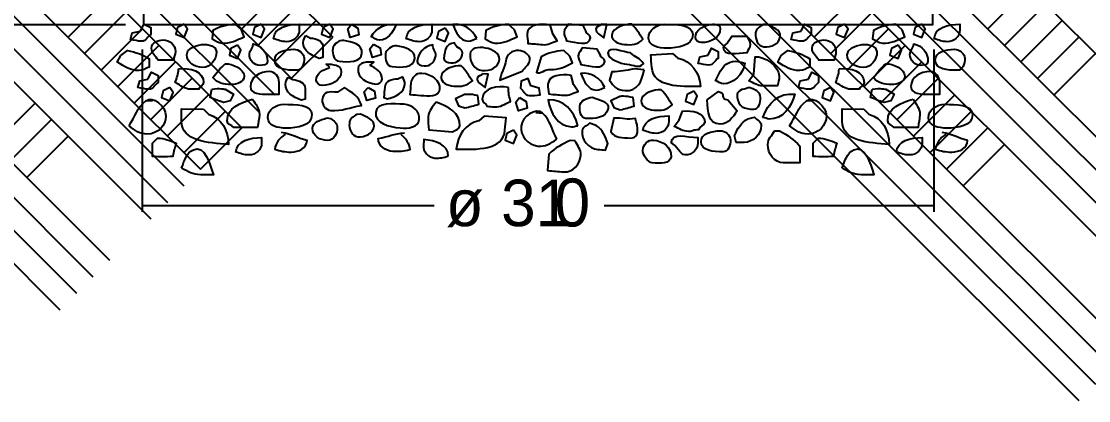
# Model space of a CAD drawing. Extents: x -55 to 222, y 59 to 251.
# Drawn here: x 38.5 to 160.6, y 58.8 to 102.2 of the extents above; entities that cross this region are included whole.
import ezdxf

# ---------------------------------------------------------------- set-up
doc = ezdxf.new("R2010")
doc.units = 0
doc.linetypes.add('AI9-LType3', pattern=[0.6985, 0.34925, -0.34925])
doc.layers.add('LIVELLO_1', color=160, linetype='Continuous')
doc.styles.add('STD', font='txt')

# ---------------------------------------------------------------- blocks, each defined once
blk = doc.blocks.new('AI9-BLK3')
at = {"layer": 'LIVELLO_1', "color": 7}
for p, q in [((-107.491544, 46.350573), (-9.085147, -52.038598)), ((-112.222866, 41.618907), (-13.81578, -56.768025)), ((-114.115946, 39.725999), (-15.708516, -58.659382)), ((-116.00782, 37.836364), (-17.601423, -60.552462)), ((-117.900555, 35.943629), (-19.494331, -62.44382)), ((-122.632222, 31.213685), (-24.224792, -67.174969)), ((-124.524957, 29.320949), (-26.1177, -69.066327)), ((-126.415453, 27.429764), (-28.010435, -70.959062)), ((-128.308189, 25.537029), (-29.903343, -72.85042)), ((-1.322314, 25.537029), (97.084944, -72.85042)), ((-133.039683, 20.805707), (-34.633976, -77.580191)), ((-6.052774, 20.805707), (92.35345, -77.580191)), ((-134.932418, 18.9159), (-36.526711, -79.472927)), ((-7.945682, 18.9159), (90.460714, -79.472927)), ((-136.824465, 17.023164), (-38.418241, -81.366007)), ((-9.83704, 17.023164), (88.567979, -81.366007)), ((-138.717373, 15.130084), (-40.310976, -83.257364)), ((-11.729775, 15.130084), (86.677311, -83.257364)), ((-16.460236, 10.400485), (81.944783, -87.988514)), ((-18.353316, 8.5093), (80.051358, -89.879871)), ((-20.246051, 6.61622), (78.160345, -91.772607)), ((-22.138959, 4.723484), (76.268299, -93.663964)), ((-19.503805, -51.083617), (-14.773345, -46.352123)), ((65.858943, -51.092919), (70.589748, -46.361425)), ((-39.370121, -52.028952), (-34.63966, -47.297802)), ((45.987632, -52.038598), (50.720504, -47.308826)), ((-17.610897, -52.97463), (-12.880437, -48.244859)), ((67.751334, -52.984277), (72.482828, -48.254161)), ((-37.477213, -53.920309), (-32.748303, -49.190538)), ((47.881746, -53.929955), (52.611517, -49.200184)), ((-35.584305, -55.811322), (-30.855395, -51.083617)), ((-15.719023, -54.867366), (-10.989079, -50.136216)), ((49.773103, -55.822691), (54.504253, -51.092919)), ((69.644069, -54.877012), (74.375564, -50.145518)), ((-13.827666, -56.757345), (-9.096172, -52.028952)), ((71.536805, -56.768025), (76.268299, -52.038598)), ((-33.693981, -57.702679), (-28.962659, -52.97463)), ((51.665839, -57.714048), (56.396299, -52.984277)), ((-31.801074, -59.595415), (-27.07113, -54.867366)), ((53.558919, -59.605061), (58.289379, -54.877012)), ((73.428162, -58.659382), (78.160345, -53.929955)), ((-29.909716, -61.488495), (-25.179256, -56.757345)), ((55.451654, -61.497797), (60.182115, -56.768025)), ((-47.883296, -64.327254), (-43.152663, -59.595415)), ((-28.016808, -63.379852), (-23.287898, -58.650081)), ((57.342322, -63.391221), (62.07485, -58.659382)), ((-26.125623, -65.272588), (-21.395163, -60.541438)), ((59.235058, -65.282234), (63.966208, -60.552462)), ((-45.992111, -66.218611), (-41.261478, -61.488495)), ((-44.099892, -68.111346), (-39.370121, -63.379852)), ((-24.233577, -67.165323), (-19.503805, -62.434174)), ((61.127793, -67.174969), (65.858943, -62.44382)), ((63.020873, -69.067705), (67.751334, -64.336555))]:
    blk.add_line(p, q, dxfattribs=at)
blk = doc.blocks.new('AI9-BLK2')
at = {"layer": 'LIVELLO_1', "color": 7}
for p, q in [((-44.9, -0.16), (-45.66, -0.16)), ((30.68, -0.16), (29.92, -0.16)), ((-1.04, -1.49), (-0.28, -1.56))]:
    blk.add_line(p, q, dxfattribs=at)
for points in [[(-41.28, 8.61), (-42.05, 8.23), (-42.24, 7.47), (-41.28, 7.09), (-40.9, 8.04)], [(-32.46, 8.61), (-33.23, 8.23), (-33.42, 7.47), (-32.46, 7.09), (-32.08, 8.04)], [(-24.6, 8.61), (-25.37, 8.23), (-25.56, 7.47), (-24.6, 7.09), (-24.22, 8.04)], [(-22.13, 8.61), (-21.4, 8.16), (-21.28, 7.39), (-22.26, 7.09), (-22.56, 8.07)], [(34.29, 8.61), (33.53, 8.23), (33.34, 7.47), (34.29, 7.09), (34.68, 8.04)], [(43.11, 8.61), (42.35, 8.23), (42.16, 7.47), (43.11, 7.09), (43.5, 8.04)], [(-11.42, 8.16), (-12.18, 7.78), (-12.37, 7.02), (-11.42, 6.64), (-11.03, 7.59)], [(-35.15, 6.2), (-35.92, 5.82), (-36.1, 5.06), (-35.15, 4.68), (-34.77, 5.63)], [(-19.59, 6.33), (-18.86, 5.89), (-18.73, 5.11), (-19.72, 4.81), (-20.02, 5.79)], [(40.43, 6.2), (39.66, 5.82), (39.47, 5.06), (40.43, 4.68), (40.81, 5.63)], [(-42.9, 1.36), (-43.67, 0.98), (-43.86, 0.22), (-42.9, -0.16), (-42.52, 0.79)], [(-20.23, 1.38), (-19.51, 0.94), (-19.38, 0.16), (-20.37, -0.13), (-20.67, 0.85)], [(32.68, 1.36), (31.91, 0.98), (31.72, 0.22), (32.68, -0.16), (33.06, 0.79)], [(-2.89, 0.2), (-2.16, -0.24), (-2.04, -1.02), (-3.03, -1.32), (-3.33, -0.33)], [(17.04, 0.93), (16.28, 0.55), (16.08, -0.21), (17.04, -0.59), (17.42, 0.36)], [(-3.58, -3.53), (-4.35, -3.91), (-4.54, -4.67), (-3.58, -5.05), (-3.2, -4.1)]]:
    blk.add_lwpolyline(points, close=True, dxfattribs=at)
for points, knots in [([(-46.25, 7.8), (-46.25, 7.8), (-47.21, 7.61), (-47.21, 7.61), (-47.21, 7.61), (-47.4, 6.85), (-47.4, 6.85), (-46.92, 6.8), (-46.63, 6.66), (-46.15, 6.66), (-45.63, 6.66), (-45.48, 7.18), (-45.1, 7.42), (-45.1, 7.42), (-45.1, 8.23), (-45.1, 8.23), (-45.1, 8.23), (-45.87, 8.61), (-45.87, 8.61), (-45.87, 8.61), (-46.25, 7.8), (-46.25, 7.8)], [0, 0, 0, 0, 1, 1, 1, 2, 2, 2, 3, 3, 3, 4, 4, 4, 5, 5, 5, 6, 6, 6, 7, 7, 7, 7]), ([(-34.72, 7.98), (-34.72, 7.98), (-34.4, 7.18), (-34.4, 7.18), (-35.3, 6.78), (-35.96, 6.36), (-36.96, 6.45), (-37.44, 6.49), (-37.66, 6.75), (-38.07, 6.93), (-38.07, 6.93), (-37.99, 7.88), (-37.99, 7.88), (-37.18, 8.38), (-36.4, 8.5), (-35.43, 8.61), (-35.43, 8.61), (-34.72, 7.98), (-34.72, 7.98)], [0, 0, 0, 0, 1, 1, 1, 2, 2, 2, 3, 3, 3, 4, 4, 4, 5, 5, 5, 6, 6, 6, 6]), ([(-31.05, 6.95), (-30.49, 6.78), (-30.13, 6.61), (-29.55, 6.61), (-28.77, 6.61), (-28.1, 7.2), (-28.1, 7.97), (-28.1, 8.22), (-28.13, 8.36), (-28.1, 8.61), (-29.41, 8.61), (-30.94, 8.25), (-31.05, 6.95)], [0, 0, 0, 0, 1, 1, 1, 2, 2, 2, 3, 3, 3, 4, 4, 4, 4]), ([(-19.89, 7.18), (-19.56, 7.08), (-19.32, 6.79), (-18.93, 6.79), (-17.93, 6.79), (-17.45, 7.65), (-17.02, 8.56), (-18.22, 8.8), (-19.27, 8.22), (-19.89, 7.18)], [0, 0, 0, 0, 1, 1, 1, 2, 2, 2, 3, 3, 3, 3]), ([(-15.88, 6.95), (-15.32, 6.78), (-14.96, 6.61), (-14.37, 6.61), (-13.59, 6.61), (-12.92, 7.2), (-12.92, 7.97), (-12.92, 8.22), (-12.95, 8.36), (-12.92, 8.61), (-14.23, 8.61), (-15.77, 8.25), (-15.88, 6.95)], [0, 0, 0, 0, 1, 1, 1, 2, 2, 2, 3, 3, 3, 4, 4, 4, 4]), ([(-7.79, 6.97), (-8.14, 6.9), (-8.4, 6.64), (-8.78, 6.67), (-9.78, 6.76), (-10.18, 7.66), (-10.53, 8.59), (-9.32, 8.73), (-8.32, 8.07), (-7.79, 6.97)], [0, 0, 0, 0, 1, 1, 1, 2, 2, 2, 3, 3, 3, 3]), ([(-3.48, 7.98), (-3.48, 7.98), (-3.17, 7.18), (-3.17, 7.18), (-4.07, 6.78), (-4.73, 6.36), (-5.73, 6.45), (-6.2, 6.49), (-6.42, 6.75), (-6.84, 6.93), (-6.84, 6.93), (-6.76, 7.88), (-6.76, 7.88), (-5.94, 8.38), (-5.16, 8.5), (-4.19, 8.61), (-4.19, 8.61), (-3.48, 7.98), (-3.48, 7.98)], [0, 0, 0, 0, 1, 1, 1, 2, 2, 2, 3, 3, 3, 4, 4, 4, 5, 5, 5, 6, 6, 6, 6]), ([(0.9, 7.51), (0.9, 7.51), (1.4, 6.7), (1.4, 6.7), (0.76, 6.51), (0.4, 6.21), (-0.27, 6.27), (-0.93, 6.33), (-1.27, 6.36), (-1.94, 6.41), (-1.95, 6.85), (-2.07, 7.09), (-2.03, 7.52), (-1.93, 8.61), (-0.48, 8.73), (0.61, 8.53), (0.61, 8.53), (0.9, 7.51), (0.9, 7.51)], [0, 0, 0, 0, 1, 1, 1, 2, 2, 2, 3, 3, 3, 4, 4, 4, 5, 5, 5, 6, 6, 6, 6]), ([(4.7, 7.86), (4.67, 7.48), (5.24, 7.43), (5.2, 7.05), (5.11, 6.01), (3.52, 6.53), (2.48, 6.71), (2.42, 7.05), (2.15, 7.32), (2.19, 7.7), (2.22, 8.07), (2.53, 8.29), (2.65, 8.61), (2.65, 8.61), (4.37, 8.46), (4.37, 8.46), (4.37, 8.46), (4.7, 7.86), (4.7, 7.86)], [0, 0, 0, 0, 1, 1, 1, 2, 2, 2, 3, 3, 3, 4, 4, 4, 5, 5, 5, 6, 6, 6, 6]), ([(6.46, 8.61), (6.46, 8.61), (7.08, 8.56), (7.08, 8.56), (7.08, 8.56), (6.76, 7.06), (6.76, 7.06), (6.35, 7.38), (5.8, 7.57), (5.84, 8.09), (5.87, 8.38), (6.35, 8.38), (6.46, 8.61)], [0, 0, 0, 0, 1, 1, 1, 2, 2, 2, 3, 3, 3, 4, 4, 4, 4]), ([(9.95, 8.6), (10.52, 8.02), (10.78, 7.56), (11.22, 6.88), (10.61, 6.29), (9.96, 6.21), (9.1, 6.29), (8.41, 6.35), (7.6, 6.67), (7.66, 7.36), (7.73, 8.18), (9.12, 8.68), (9.95, 8.6)], [0, 0, 0, 0, 1, 1, 1, 2, 2, 2, 3, 3, 3, 4, 4, 4, 4]), ([(13.73, 8.61), (12.78, 8.61), (11.86, 7.97), (11.86, 7.03), (11.86, 6.12), (13.03, 5.87), (13.95, 5.87), (15.23, 5.87), (16.91, 6.14), (16.91, 7.42), (16.91, 8.64), (14.96, 8.53), (13.73, 8.61)], [0, 0, 0, 0, 1, 1, 1, 2, 2, 2, 3, 3, 3, 4, 4, 4, 4]), ([(18.75, 8.55), (18, 8.33), (17.22, 7.91), (17.22, 7.11), (17.22, 6.78), (17.56, 6.5), (17.89, 6.5), (18.95, 6.5), (20.07, 7.05), (20.07, 8.11), (20.07, 8.85), (18.75, 8.55), (18.75, 8.55)], [0, 0, 0, 0, 1, 1, 1, 2, 2, 2, 3, 3, 3, 4, 4, 4, 4]), ([(25.39, 8.61), (26.08, 8.22), (26.99, 8.03), (26.92, 7.23), (26.84, 6.37), (25.91, 5.95), (25.05, 6.03), (24.36, 6.09), (24.04, 6.89), (24.1, 7.58), (24.14, 8.08), (24.55, 8.32), (24.97, 8.56), (24.97, 8.56), (25.39, 8.61), (25.39, 8.61)], [0, 0, 0, 0, 1, 1, 1, 2, 2, 2, 3, 3, 3, 4, 4, 4, 5, 5, 5, 5]), ([(29.33, 7.8), (29.33, 7.8), (28.37, 7.61), (28.37, 7.61), (28.37, 7.61), (28.18, 6.85), (28.18, 6.85), (28.66, 6.8), (28.94, 6.66), (29.42, 6.66), (29.95, 6.66), (30.09, 7.18), (30.48, 7.42), (30.48, 7.42), (30.48, 8.23), (30.48, 8.23), (30.48, 8.23), (29.71, 8.61), (29.71, 8.61), (29.71, 8.61), (29.33, 7.8), (29.33, 7.8)], [0, 0, 0, 0, 1, 1, 1, 2, 2, 2, 3, 3, 3, 4, 4, 4, 5, 5, 5, 6, 6, 6, 7, 7, 7, 7]), ([(40.86, 7.98), (40.86, 7.98), (41.18, 7.18), (41.18, 7.18), (40.28, 6.78), (39.62, 6.36), (38.61, 6.45), (38.14, 6.49), (37.92, 6.75), (37.5, 6.93), (37.5, 6.93), (37.59, 7.88), (37.59, 7.88), (38.4, 8.38), (39.18, 8.5), (40.15, 8.61), (40.15, 8.61), (40.86, 7.98), (40.86, 7.98)], [0, 0, 0, 0, 1, 1, 1, 2, 2, 2, 3, 3, 3, 4, 4, 4, 5, 5, 5, 6, 6, 6, 6]), ([(44.53, 6.95), (45.08, 6.78), (45.44, 6.61), (46.03, 6.61), (46.81, 6.61), (47.48, 7.2), (47.48, 7.97), (47.48, 8.22), (47.45, 8.36), (47.48, 8.61), (46.17, 8.61), (44.64, 8.25), (44.53, 6.95)], [0, 0, 0, 0, 1, 1, 1, 2, 2, 2, 3, 3, 3, 4, 4, 4, 4]), ([(-27.34, 7.33), (-27.48, 7.03), (-27.65, 6.86), (-27.65, 6.53), (-27.65, 5.53), (-26.78, 5.03), (-25.83, 4.7), (-25.83, 4.7), (-25.39, 4.81), (-25.39, 4.81), (-25.39, 4.81), (-25.39, 6), (-25.39, 6), (-25.39, 6.7), (-26.11, 6.97), (-26.81, 7.03), (-26.81, 7.03), (-27.34, 7.33), (-27.34, 7.33)], [0, 0, 0, 0, 1, 1, 1, 2, 2, 2, 3, 3, 3, 4, 4, 4, 5, 5, 5, 6, 6, 6, 6]), ([(-45.01, 5.86), (-45.01, 5.24), (-44.53, 5), (-44.24, 4.48), (-44.24, 4.48), (-42.47, 4.48), (-42.47, 4.48), (-42.47, 4.86), (-42.28, 5.1), (-42.28, 5.48), (-42.28, 6.24), (-42.9, 6.81), (-43.67, 6.81), (-44.29, 6.81), (-45.01, 6.48), (-45.01, 5.86)], [0, 0, 0, 0, 1, 1, 1, 2, 2, 2, 3, 3, 3, 4, 4, 4, 5, 5, 5, 5]), ([(-40.98, 5.11), (-40.98, 4.2), (-40.06, 3.67), (-39.15, 3.67), (-38.23, 3.67), (-37.59, 4.53), (-37.59, 5.44), (-37.59, 6.77), (-40.98, 6.44), (-40.98, 5.11)], [0, 0, 0, 0, 1, 1, 1, 2, 2, 2, 3, 3, 3, 3]), ([(-33.81, 5.16), (-33.81, 4.47), (-33.28, 3.89), (-32.58, 3.89), (-32.22, 3.89), (-31.75, 3.97), (-31.75, 4.33), (-31.75, 5.36), (-32.38, 6.11), (-33.36, 6.38), (-33.36, 5.88), (-33.81, 5.66), (-33.81, 5.16)], [0, 0, 0, 0, 1, 1, 1, 2, 2, 2, 3, 3, 3, 4, 4, 4, 4]), ([(-23.02, 6.74), (-22.05, 6.63), (-20.85, 6.27), (-20.93, 5.31), (-21.03, 4.23), (-22.45, 4.27), (-23.53, 4.36), (-24.17, 4.42), (-24.33, 5.19), (-24.27, 5.82), (-24.23, 6.32), (-23.51, 6.81), (-23.02, 6.74)], [0, 0, 0, 0, 1, 1, 1, 2, 2, 2, 3, 3, 3, 4, 4, 4, 4]), ([(-16.97, 6.12), (-16, 6.01), (-14.8, 5.66), (-14.89, 4.69), (-14.98, 3.61), (-16.41, 3.65), (-17.49, 3.75), (-18.13, 3.8), (-18.28, 4.57), (-18.23, 5.21), (-18.18, 5.7), (-17.47, 6.19), (-16.97, 6.12)], [0, 0, 0, 0, 1, 1, 1, 2, 2, 2, 3, 3, 3, 4, 4, 4, 4]), ([(-12.49, 5), (-12.55, 4.3), (-13.12, 3.77), (-13.82, 3.83), (-14.18, 3.86), (-14.64, 3.99), (-14.61, 4.35), (-14.52, 5.37), (-13.82, 6.06), (-12.82, 6.25), (-12.87, 5.75), (-12.44, 5.49), (-12.49, 5)], [0, 0, 0, 0, 1, 1, 1, 2, 2, 2, 3, 3, 3, 4, 4, 4, 4]), ([(-9.42, 5.33), (-9.48, 4.64), (-10.06, 4.11), (-10.75, 4.17), (-11.11, 4.2), (-11.58, 4.32), (-11.55, 4.68), (-11.46, 5.7), (-11.34, 6.3), (-10.34, 6.49), (-10.38, 5.99), (-9.38, 5.83), (-9.42, 5.33)], [0, 0, 0, 0, 1, 1, 1, 2, 2, 2, 3, 3, 3, 4, 4, 4, 4]), ([(-5.2, 4.58), (-5.28, 3.67), (-6.24, 3.22), (-7.16, 3.3), (-8.07, 3.38), (-8.64, 4.29), (-8.56, 5.21), (-8.44, 6.53), (-5.09, 5.9), (-5.2, 4.58)], [0, 0, 0, 0, 1, 1, 1, 2, 2, 2, 3, 3, 3, 3]), ([(9.81, 5.32), (10.38, 4.75), (10.83, 4.77), (11.28, 4.09), (10.67, 3.5), (10.24, 3.96), (9.38, 4.03), (8.69, 4.09), (7.16, 4.63), (7.22, 5.32), (7.3, 6.15), (8.98, 5.4), (9.81, 5.32)], [0, 0, 0, 0, 1, 1, 1, 2, 2, 2, 3, 3, 3, 4, 4, 4, 4]), ([(21, 6.68), (21, 6.3), (20.43, 6.3), (20.43, 5.92), (20.43, 4.87), (22.06, 5.25), (23.11, 5.35), (23.2, 5.68), (23.49, 5.92), (23.49, 6.3), (23.49, 6.68), (23.2, 6.92), (23.11, 7.25), (23.11, 7.25), (21.39, 7.25), (21.39, 7.25), (21.39, 7.25), (21, 6.68), (21, 6.68)], [0, 0, 0, 0, 1, 1, 1, 2, 2, 2, 3, 3, 3, 4, 4, 4, 5, 5, 5, 6, 6, 6, 6]), ([(30.57, 5.86), (30.57, 5.24), (31.05, 5), (31.33, 4.48), (31.33, 4.48), (33.1, 4.48), (33.1, 4.48), (33.1, 4.86), (33.3, 5.1), (33.3, 5.48), (33.3, 6.24), (32.67, 6.81), (31.91, 6.81), (31.29, 6.81), (30.57, 6.48), (30.57, 5.86)], [0, 0, 0, 0, 1, 1, 1, 2, 2, 2, 3, 3, 3, 4, 4, 4, 5, 5, 5, 5]), ([(34.59, 5.11), (34.59, 4.2), (35.51, 3.67), (36.43, 3.67), (37.35, 3.67), (37.99, 4.53), (37.99, 5.44), (37.99, 6.77), (34.59, 6.44), (34.59, 5.11)], [0, 0, 0, 0, 1, 1, 1, 2, 2, 2, 3, 3, 3, 3]), ([(41.77, 5.16), (41.77, 4.47), (42.3, 3.89), (43, 3.89), (43.36, 3.89), (43.83, 3.97), (43.83, 4.33), (43.83, 5.36), (43.19, 6.11), (42.22, 6.38), (42.22, 5.88), (41.77, 5.66), (41.77, 5.16)], [0, 0, 0, 0, 1, 1, 1, 2, 2, 2, 3, 3, 3, 4, 4, 4, 4]), ([(-48.53, 5.01), (-48.53, 5.01), (-48.92, 4.25), (-48.92, 4.25), (-48.05, 3.77), (-47.43, 3.3), (-46.43, 3.3), (-45.95, 3.3), (-45.71, 3.53), (-45.28, 3.68), (-45.28, 3.68), (-45.28, 4.63), (-45.28, 4.63), (-46.04, 5.2), (-46.81, 5.39), (-47.77, 5.58), (-47.77, 5.58), (-48.53, 5.01), (-48.53, 5.01)], [0, 0, 0, 0, 1, 1, 1, 2, 2, 2, 3, 3, 3, 4, 4, 4, 5, 5, 5, 6, 6, 6, 6]), ([(-28.71, 5.75), (-29.68, 5.72), (-30.91, 5.47), (-30.91, 4.5), (-30.91, 3.42), (-29.49, 3.33), (-28.4, 3.33), (-27.76, 3.33), (-27.54, 4.08), (-27.54, 4.72), (-27.54, 5.22), (-28.21, 5.77), (-28.71, 5.75)], [0, 0, 0, 0, 1, 1, 1, 2, 2, 2, 3, 3, 3, 4, 4, 4, 4]), ([(-1.73, 4.53), (-1.78, 3.91), (-2.28, 3.71), (-2.61, 3.22), (-2.61, 3.22), (-5.17, 2.21), (-5.17, 2.21), (-5.14, 2.58), (-4.51, 4), (-4.48, 4.38), (-4.41, 5.14), (-3.74, 5.66), (-2.98, 5.59), (-2.36, 5.54), (-1.67, 5.14), (-1.73, 4.53)], [0, 0, 0, 0, 1, 1, 1, 2, 2, 2, 3, 3, 3, 4, 4, 4, 5, 5, 5, 5]), ([(2.86, 4.96), (2.86, 4.96), (3.17, 4.17), (3.17, 4.17), (2.27, 3.77), (1.61, 3.35), (0.61, 3.44), (0.13, 3.48), (-0.56, 2.89), (-0.97, 3.07), (-0.97, 3.07), (-0.42, 4.87), (-0.42, 4.87), (0.4, 5.37), (1.18, 5.49), (2.15, 5.6), (2.15, 5.6), (2.86, 4.96), (2.86, 4.96)], [0, 0, 0, 0, 1, 1, 1, 2, 2, 2, 3, 3, 3, 4, 4, 4, 5, 5, 5, 6, 6, 6, 6]), ([(6.33, 5.16), (6.3, 4.78), (6.87, 4.73), (6.84, 4.35), (6.75, 3.31), (5.16, 3.83), (4.12, 4.01), (4.05, 4.35), (3.79, 4.62), (3.82, 5), (3.86, 5.37), (4.16, 5.58), (4.29, 5.91), (4.29, 5.91), (6, 5.76), (6, 5.76), (6, 5.76), (6.33, 5.16), (6.33, 5.16)], [0, 0, 0, 0, 1, 1, 1, 2, 2, 2, 3, 3, 3, 4, 4, 4, 5, 5, 5, 6, 6, 6, 6]), ([(14.59, 5.26), (14.59, 5.26), (12.11, 5.09), (12.11, 5.09), (12.16, 4.52), (12.19, 4.23), (12.24, 3.66), (12.44, 1.34), (15.46, 1.46), (17.81, 1.47), (17.67, 3.09), (16.79, 4.39), (15.22, 4.73), (15.22, 4.73), (14.59, 5.26), (14.59, 5.26)], [0, 0, 0, 0, 1, 1, 1, 2, 2, 2, 3, 3, 3, 4, 4, 4, 5, 5, 5, 5]), ([(18.67, 5.07), (18.67, 5.07), (17.71, 4.88), (17.71, 4.88), (17.71, 4.88), (17.52, 4.12), (17.52, 4.12), (18, 4.07), (18.29, 3.93), (18.77, 3.93), (19.29, 3.93), (19.44, 4.45), (19.82, 4.69), (19.82, 4.69), (19.82, 5.5), (19.82, 5.5), (19.82, 5.5), (19.05, 5.88), (19.05, 5.88), (19.05, 5.88), (18.67, 5.07), (18.67, 5.07)], [0, 0, 0, 0, 1, 1, 1, 2, 2, 2, 3, 3, 3, 4, 4, 4, 5, 5, 5, 6, 6, 6, 7, 7, 7, 7]), ([(19.5, 2.16), (19.83, 2.06), (20.07, 1.77), (20.45, 1.77), (21.46, 1.77), (22.75, 2.85), (22.86, 4.14), (20.6, 5), (20.12, 3.2), (19.5, 2.16)], [0, 0, 0, 0, 1, 1, 1, 2, 2, 2, 3, 3, 3, 3]), ([(23.9, 2.88), (23.9, 2.88), (23.33, 2.12), (23.33, 2.12), (23.95, 1.88), (24.28, 1.55), (24.95, 1.55), (24.95, 1.55), (26.63, 1.55), (26.63, 1.55), (26.68, 1.98), (26.82, 2.22), (26.82, 2.65), (26.82, 3.74), (25.15, 4.99), (24.05, 4.89), (24.05, 4.89), (23.9, 2.88), (23.9, 2.88)], [0, 0, 0, 0, 1, 1, 1, 2, 2, 2, 3, 3, 3, 4, 4, 4, 5, 5, 5, 6, 6, 6, 6]), ([(27.04, 5.01), (27.04, 5.01), (26.66, 4.25), (26.66, 4.25), (27.52, 3.77), (28.15, 3.3), (29.15, 3.3), (29.63, 3.3), (29.87, 3.53), (30.3, 3.68), (30.3, 3.68), (30.3, 4.63), (30.3, 4.63), (29.53, 5.2), (28.77, 5.39), (27.81, 5.58), (27.81, 5.58), (27.04, 5.01), (27.04, 5.01)], [0, 0, 0, 0, 1, 1, 1, 2, 2, 2, 3, 3, 3, 4, 4, 4, 5, 5, 5, 6, 6, 6, 6]), ([(46.87, 5.75), (45.89, 5.72), (44.67, 5.47), (44.67, 4.5), (44.67, 3.42), (46.09, 3.33), (47.17, 3.33), (47.82, 3.33), (48.04, 4.08), (48.04, 4.72), (48.04, 5.22), (47.37, 5.77), (46.87, 5.75)], [0, 0, 0, 0, 1, 1, 1, 2, 2, 2, 3, 3, 3, 4, 4, 4, 4]), ([(-41.91, 3.49), (-41.96, 2.87), (-42.1, 2.49), (-42.29, 1.92), (-41.57, 1.58), (-41.29, 1.16), (-40.52, 1.16), (-40.52, 1.16), (-39.61, 1.16), (-39.61, 1.16), (-39.56, 1.49), (-39.04, 1.54), (-39.04, 1.92), (-39.04, 3.2), (-40.62, 3.68), (-41.91, 3.49)], [0, 0, 0, 0, 1, 1, 1, 2, 2, 2, 3, 3, 3, 4, 4, 4, 5, 5, 5, 5]), ([(-36.57, 4.09), (-37.18, 3.57), (-37.49, 3.12), (-37.99, 2.49), (-37.43, 1.85), (-36.79, 1.71), (-35.93, 1.71), (-35.23, 1.71), (-34.4, 1.96), (-34.4, 2.65), (-34.4, 3.48), (-35.73, 4.09), (-36.57, 4.09)], [0, 0, 0, 0, 1, 1, 1, 2, 2, 2, 3, 3, 3, 4, 4, 4, 4]), ([(-24.62, 3.64), (-25.37, 3.42), (-26.15, 3), (-26.15, 2.2), (-26.15, 1.87), (-25.81, 1.59), (-25.48, 1.59), (-24.42, 1.59), (-23.31, 2.14), (-23.31, 3.19), (-23.31, 3.94), (-24.28, 4.05), (-25.03, 4.05), (-25.03, 4.05), (-24.62, 3.64), (-24.62, 3.64)], [0, 0, 0, 0, 1, 1, 1, 2, 2, 2, 3, 3, 3, 4, 4, 4, 5, 5, 5, 5]), ([(-20.03, 3.87), (-19.3, 3.58), (-18.56, 3.1), (-18.63, 2.3), (-18.66, 1.97), (-19.02, 1.72), (-19.35, 1.75), (-20.4, 1.84), (-21.47, 2.49), (-21.38, 3.54), (-21.31, 4.29), (-20.33, 4.31), (-19.58, 4.25), (-19.58, 4.25), (-20.03, 3.87), (-20.03, 3.87)], [0, 0, 0, 0, 1, 1, 1, 2, 2, 2, 3, 3, 3, 4, 4, 4, 5, 5, 5, 5]), ([(-9.58, 3.85), (-9.01, 3.27), (-8.75, 2.8), (-8.3, 2.12), (-8.92, 1.54), (-9.57, 1.46), (-10.43, 1.53), (-11.12, 1.59), (-11.93, 1.91), (-11.87, 2.6), (-11.8, 3.43), (-10.41, 3.92), (-9.58, 3.85)], [0, 0, 0, 0, 1, 1, 1, 2, 2, 2, 3, 3, 3, 4, 4, 4, 4]), ([(33.67, 3.49), (33.62, 2.87), (33.48, 2.49), (33.28, 1.92), (34, 1.58), (34.29, 1.16), (35.06, 1.16), (35.06, 1.16), (35.96, 1.16), (35.96, 1.16), (36.01, 1.49), (36.54, 1.54), (36.54, 1.92), (36.54, 3.2), (34.96, 3.68), (33.67, 3.49)], [0, 0, 0, 0, 1, 1, 1, 2, 2, 2, 3, 3, 3, 4, 4, 4, 5, 5, 5, 5]), ([(39.01, 4.09), (38.39, 3.57), (38.09, 3.12), (37.59, 2.49), (38.14, 1.85), (38.79, 1.71), (39.65, 1.71), (40.34, 1.71), (41.18, 1.96), (41.18, 2.65), (41.18, 3.48), (39.84, 4.09), (39.01, 4.09)], [0, 0, 0, 0, 1, 1, 1, 2, 2, 2, 3, 3, 3, 4, 4, 4, 4]), ([(-45.41, 2.31), (-45.41, 2.31), (-46.36, 2.12), (-46.36, 2.12), (-46.36, 2.12), (-46.56, 1.35), (-46.56, 1.35), (-46.08, 1.31), (-45.79, 1.16), (-45.31, 1.16), (-44.78, 1.16), (-44.64, 1.69), (-44.26, 1.93), (-44.26, 1.93), (-44.26, 2.74), (-44.26, 2.74), (-44.26, 2.74), (-45.02, 3.12), (-45.02, 3.12), (-45.02, 3.12), (-45.41, 2.31), (-45.41, 2.31)], [0, 0, 0, 0, 1, 1, 1, 2, 2, 2, 3, 3, 3, 4, 4, 4, 5, 5, 5, 6, 6, 6, 7, 7, 7, 7]), ([(-31.52, 3.2), (-30.88, 3.2), (-30.41, 2.59), (-30.41, 1.95), (-30.41, 1.95), (-30.41, 0.59), (-30.41, 0.59), (-30.41, 0.59), (-31.6, 0.59), (-31.6, 0.59), (-32.5, 0.59), (-33.69, 0.59), (-33.69, 1.48), (-33.69, 2.56), (-32.61, 3.2), (-31.52, 3.2)], [0, 0, 0, 0, 1, 1, 1, 2, 2, 2, 3, 3, 3, 4, 4, 4, 5, 5, 5, 5]), ([(-29.38, 2.56), (-29.52, 2.26), (-29.68, 2.09), (-29.68, 1.76), (-29.68, 0.76), (-28.82, 0.26), (-27.87, -0.07), (-27.87, -0.07), (-27.43, 0.04), (-27.43, 0.04), (-27.43, 0.04), (-27.43, 1.23), (-27.43, 1.23), (-27.43, 1.92), (-28.15, 2.2), (-28.85, 2.26), (-28.85, 2.26), (-29.38, 2.56), (-29.38, 2.56)], [0, 0, 0, 0, 1, 1, 1, 2, 2, 2, 3, 3, 3, 4, 4, 4, 5, 5, 5, 6, 6, 6, 6]), ([(-16.26, 2.57), (-16.15, 2.25), (-16, 2.07), (-16.03, 1.74), (-16.11, 0.75), (-17.02, 0.33), (-17.99, 0.08), (-17.99, 0.08), (-18.42, 0.23), (-18.42, 0.23), (-18.38, 0.69), (-18.36, 0.94), (-18.32, 1.41), (-18.26, 2.1), (-17.51, 2.32), (-16.81, 2.31), (-16.81, 2.31), (-16.26, 2.57), (-16.26, 2.57)], [0, 0, 0, 0, 1, 1, 1, 2, 2, 2, 3, 3, 3, 4, 4, 4, 5, 5, 5, 6, 6, 6, 6]), ([(-14.07, 3.02), (-14.71, 3.07), (-15.23, 2.51), (-15.29, 1.87), (-15.33, 1.35), (-15.36, 1.04), (-15.41, 0.52), (-14.94, 0.48), (-14.68, 0.46), (-14.21, 0.42), (-13.33, 0.34), (-12.13, 0.24), (-12.05, 1.12), (-11.96, 2.19), (-12.99, 2.92), (-14.07, 3.02)], [0, 0, 0, 0, 1, 1, 1, 2, 2, 2, 3, 3, 3, 4, 4, 4, 5, 5, 5, 5]), ([(-7.12, 2.93), (-7.12, 2.93), (-6.5, 2.88), (-6.5, 2.88), (-6.5, 2.88), (-6.83, 1.37), (-6.83, 1.37), (-7.23, 1.7), (-7.79, 1.89), (-7.75, 2.41), (-7.72, 2.7), (-7.24, 2.7), (-7.12, 2.93)], [0, 0, 0, 0, 1, 1, 1, 2, 2, 2, 3, 3, 3, 4, 4, 4, 4]), ([(3.28, 1.71), (3.28, 1.71), (3.79, 0.9), (3.79, 0.9), (3.15, 0.72), (2.78, 0.42), (2.12, 0.48), (1.45, 0.53), (1.11, 0.56), (0.45, 0.62), (0.44, 1.05), (0.32, 1.3), (0.35, 1.73), (0.45, 2.82), (1.9, 2.93), (2.99, 2.74), (2.99, 2.74), (3.28, 1.71), (3.28, 1.71)], [0, 0, 0, 0, 1, 1, 1, 2, 2, 2, 3, 3, 3, 4, 4, 4, 5, 5, 5, 6, 6, 6, 6]), ([(6.86, 1.36), (6.52, 1.29), (6.26, 1.03), (5.88, 1.06), (4.88, 1.15), (4.47, 2.04), (4.12, 2.98), (5.34, 3.11), (6.34, 2.45), (6.86, 1.36)], [0, 0, 0, 0, 1, 1, 1, 2, 2, 2, 3, 3, 3, 3]), ([(11.34, 3.39), (11.13, 2.03), (10.55, 0.9), (9.17, 1.02), (8.21, 1.11), (7.86, 1.4), (7.4, 2.21), (7.4, 2.21), (7.67, 3.14), (7.67, 3.14), (8.69, 3.19), (9.22, 3.29), (10.2, 3.5), (10.2, 3.5), (11.34, 3.39), (11.34, 3.39)], [0, 0, 0, 0, 1, 1, 1, 2, 2, 2, 3, 3, 3, 4, 4, 4, 5, 5, 5, 5]), ([(30.17, 2.31), (30.17, 2.31), (29.21, 2.12), (29.21, 2.12), (29.21, 2.12), (29.02, 1.35), (29.02, 1.35), (29.5, 1.31), (29.79, 1.16), (30.26, 1.16), (30.79, 1.16), (30.94, 1.69), (31.32, 1.93), (31.32, 1.93), (31.32, 2.74), (31.32, 2.74), (31.32, 2.74), (30.55, 3.12), (30.55, 3.12), (30.55, 3.12), (30.17, 2.31), (30.17, 2.31)], [0, 0, 0, 0, 1, 1, 1, 2, 2, 2, 3, 3, 3, 4, 4, 4, 5, 5, 5, 6, 6, 6, 7, 7, 7, 7]), ([(44.06, 3.2), (44.7, 3.2), (45.17, 2.59), (45.17, 1.95), (45.17, 1.95), (45.17, 0.59), (45.17, 0.59), (45.17, 0.59), (43.97, 0.59), (43.97, 0.59), (43.08, 0.59), (41.88, 0.59), (41.88, 1.48), (41.88, 2.56), (42.97, 3.2), (44.06, 3.2)], [0, 0, 0, 0, 1, 1, 1, 2, 2, 2, 3, 3, 3, 4, 4, 4, 5, 5, 5, 5]), ([(-38.11, 1.17), (-38.11, 1.17), (-38.31, 0.22), (-38.31, 0.22), (-37.73, -0.02), (-37.35, -0.16), (-36.77, -0.35), (-36.77, -0.35), (-36.01, -0.16), (-36.01, -0.16), (-36.01, -0.16), (-35.63, 0.6), (-35.63, 0.6), (-35.63, 0.6), (-36.58, 1.17), (-36.58, 1.17), (-36.58, 1.17), (-37.21, 1.31), (-38.11, 1.17)], [0, 0, 0, 0, 1, 1, 1, 2, 2, 2, 3, 3, 3, 4, 4, 4, 5, 5, 5, 6, 6, 6, 6]), ([(-22.91, 1.35), (-21.99, 0.72), (-21.29, 0.35), (-20.99, -0.68), (-22.41, -0.89), (-23.12, -1.38), (-24.51, -1.26), (-25.09, -1.21), (-25.52, -0.64), (-25.47, -0.06), (-25.38, 0.93), (-24.72, 0.9), (-23.72, 0.81), (-23.72, 0.81), (-22.91, 1.35), (-22.91, 1.35)], [0, 0, 0, 0, 1, 1, 1, 2, 2, 2, 3, 3, 3, 4, 4, 4, 5, 5, 5, 5]), ([(-4.17, 1.35), (-4.18, 0.73), (-4.07, 0.33), (-3.93, -0.25), (-4.67, -0.52), (-5, -0.92), (-5.76, -0.86), (-6.09, -0.83), (-6.33, -0.81), (-6.66, -0.78), (-6.68, -0.44), (-7.2, -0.35), (-7.17, 0.03), (-7.05, 1.31), (-5.44, 1.65), (-4.17, 1.35)], [0, 0, 0, 0, 1, 1, 1, 2, 2, 2, 3, 3, 3, 4, 4, 4, 5, 5, 5, 5]), ([(-1.61, 1.57), (-1.61, 1.57), (-0.67, 1.3), (-0.67, 1.3), (-0.67, 1.3), (-0.55, 0.52), (-0.55, 0.52), (-1.03, 0.52), (-1.33, 0.4), (-1.81, 0.44), (-2.33, 0.49), (-2.43, 1.02), (-2.79, 1.29), (-2.79, 1.29), (-2.72, 2.1), (-2.72, 2.1), (-2.72, 2.1), (-1.92, 2.41), (-1.92, 2.41), (-1.92, 2.41), (-1.61, 1.57), (-1.61, 1.57)], [0, 0, 0, 0, 1, 1, 1, 2, 2, 2, 3, 3, 3, 4, 4, 4, 5, 5, 5, 6, 6, 6, 7, 7, 7, 7]), ([(23.33, 1.36), (23.95, 1.22), (24.67, 0.88), (24.67, 0.22), (24.67, -0.35), (24.47, -1.12), (23.9, -1.12), (22.8, -1.12), (22.14, -0.82), (21.99, 0.27), (21.9, 1.13), (22.56, 1.07), (23.33, 1.36)], [0, 0, 0, 0, 1, 1, 1, 2, 2, 2, 3, 3, 3, 4, 4, 4, 4]), ([(37.46, 1.17), (37.46, 1.17), (37.27, 0.22), (37.27, 0.22), (37.84, -0.02), (38.23, -0.16), (38.8, -0.35), (38.8, -0.35), (39.57, -0.16), (39.57, -0.16), (39.57, -0.16), (39.95, 0.6), (39.95, 0.6), (39.95, 0.6), (38.99, 1.17), (38.99, 1.17), (38.99, 1.17), (38.37, 1.31), (37.46, 1.17)], [0, 0, 0, 0, 1, 1, 1, 2, 2, 2, 3, 3, 3, 4, 4, 4, 5, 5, 5, 6, 6, 6, 6]), ([(-47.58, -3.02), (-46.86, -3.59), (-46.38, -3.97), (-45.47, -3.97), (-44.32, -3.97), (-43.36, -3.02), (-43.36, -1.88), (-43.36, -0.78), (-44.85, 0.46), (-45.66, -0.16), (-46.67, -0.97), (-46.86, -1.92), (-47.58, -3.02)], [0, 0, 0, 0, 1, 1, 1, 2, 2, 2, 3, 3, 3, 4, 4, 4, 4]), ([(-33.44, 0.03), (-34.83, -0.4), (-36.36, -0.97), (-36.36, -2.45), (-36.36, -2.88), (-35.88, -2.93), (-35.59, -3.21), (-35.59, -3.21), (-32.87, -3.21), (-32.87, -3.21), (-32.82, -2.64), (-32.67, -2.31), (-32.67, -1.74), (-32.67, -0.97), (-33.1, -0.59), (-33.44, 0.03)], [0, 0, 0, 0, 1, 1, 1, 2, 2, 2, 3, 3, 3, 4, 4, 4, 5, 5, 5, 5]), ([(-7.68, 0.43), (-7.68, 0.43), (-7.57, -0.54), (-7.57, -0.54), (-8.16, -0.73), (-8.56, -0.83), (-9.15, -0.97), (-9.15, -0.97), (-9.89, -0.72), (-9.89, -0.72), (-9.89, -0.72), (-10.21, 0.07), (-10.21, 0.07), (-10.21, 0.07), (-9.2, 0.56), (-9.2, 0.56), (-9.2, 0.56), (-8.57, 0.65), (-7.68, 0.43)], [0, 0, 0, 0, 1, 1, 1, 2, 2, 2, 3, 3, 3, 4, 4, 4, 5, 5, 5, 6, 6, 6, 6]), ([(5.43, 0.25), (4.8, 0.16), (4.06, -0.11), (4, -0.77), (3.95, -1.34), (4.07, -2.11), (4.64, -2.17), (5.74, -2.26), (7, -2.13), (7.24, -1.05), (7.41, -0.21), (6.17, -0.1), (5.43, 0.25)], [0, 0, 0, 0, 1, 1, 1, 2, 2, 2, 3, 3, 3, 4, 4, 4, 4]), ([(10.09, 0.2), (10.09, 0.2), (10.2, -0.76), (10.2, -0.76), (9.61, -0.95), (9.21, -1.06), (8.62, -1.2), (8.62, -1.2), (7.88, -0.94), (7.88, -0.94), (7.88, -0.94), (7.56, -0.15), (7.56, -0.15), (7.56, -0.15), (8.57, 0.34), (8.57, 0.34), (8.57, 0.34), (9.2, 0.42), (10.09, 0.2)], [0, 0, 0, 0, 1, 1, 1, 2, 2, 2, 3, 3, 3, 4, 4, 4, 5, 5, 5, 6, 6, 6, 6]), ([(13.31, 1.1), (13.87, 0.52), (14.14, 0.05), (14.58, -0.63), (13.97, -1.22), (13.32, -1.3), (12.46, -1.23), (11.77, -1.16), (10.96, -0.84), (11.02, -0.15), (11.09, 0.68), (12.47, 1.17), (13.31, 1.1)], [0, 0, 0, 0, 1, 1, 1, 2, 2, 2, 3, 3, 3, 4, 4, 4, 4]), ([(18.55, -0.05), (18.65, -1.43), (18.68, -2.83), (20.07, -2.83), (21.03, -2.83), (21.46, -2.07), (21.99, -1.31), (21.99, -1.31), (20.93, -0.05), (20.93, -0.05), (19.92, 0.09), (20.8, 0.63), (19.85, 0.92), (19.85, 0.92), (18.55, -0.05), (18.55, -0.05)], [0, 0, 0, 0, 1, 1, 1, 2, 2, 2, 3, 3, 3, 4, 4, 4, 5, 5, 5, 5]), ([(24.94, -2.07), (25.23, -2.07), (25.37, -2.26), (25.65, -2.26), (27.23, -2.26), (28.19, -0.93), (28.58, 0.6), (26.81, 0.79), (25.51, -0.35), (24.94, -2.07)], [0, 0, 0, 0, 1, 1, 1, 2, 2, 2, 3, 3, 3, 3]), ([(28, -3.02), (28.72, -3.59), (29.2, -3.97), (30.11, -3.97), (31.26, -3.97), (32.21, -3.02), (32.21, -1.88), (32.21, -0.78), (30.73, 0.46), (29.92, -0.16), (28.91, -0.97), (28.72, -1.92), (28, -3.02)], [0, 0, 0, 0, 1, 1, 1, 2, 2, 2, 3, 3, 3, 4, 4, 4, 4]), ([(42.14, 0.03), (40.75, -0.4), (39.22, -0.97), (39.22, -2.45), (39.22, -2.88), (39.7, -2.93), (39.98, -3.21), (39.98, -3.21), (42.71, -3.21), (42.71, -3.21), (42.76, -2.64), (42.9, -2.31), (42.9, -1.74), (42.9, -0.97), (42.47, -0.59), (42.14, 0.03)], [0, 0, 0, 0, 1, 1, 1, 2, 2, 2, 3, 3, 3, 4, 4, 4, 5, 5, 5, 5]), ([(-39.07, -1.11), (-39.07, -1.11), (-41.56, -1.07), (-41.56, -1.07), (-41.56, -1.07), (-41.56, -2.5), (-41.56, -2.5), (-41.56, -4.83), (-38.54, -4.97), (-36.2, -5.16), (-36.2, -3.54), (-36.97, -2.16), (-38.5, -1.69), (-38.5, -1.69), (-39.07, -1.11), (-39.07, -1.11)], [0, 0, 0, 0, 1, 1, 1, 2, 2, 2, 3, 3, 3, 4, 4, 4, 5, 5, 5, 5]), ([(-29.82, -0.55), (-30.77, -0.55), (-31.69, -1.18), (-31.69, -2.12), (-31.69, -3.04), (-30.52, -3.29), (-29.6, -3.29), (-28.32, -3.29), (-26.65, -3.01), (-26.65, -1.74), (-26.65, -0.52), (-28.6, -0.63), (-29.82, -0.55)], [0, 0, 0, 0, 1, 1, 1, 2, 2, 2, 3, 3, 3, 4, 4, 4, 4]), ([(-16.09, -0.56), (-15.14, -0.64), (-14.29, -1.36), (-14.37, -2.3), (-14.45, -3.21), (-15.63, -3.35), (-16.55, -3.27), (-17.83, -3.16), (-19.47, -2.74), (-19.36, -1.47), (-19.25, -0.26), (-17.32, -0.54), (-16.09, -0.56)], [0, 0, 0, 0, 1, 1, 1, 2, 2, 2, 3, 3, 3, 4, 4, 4, 4]), ([(-12.44, -0.3), (-11.09, -0.85), (-9.62, -1.56), (-9.74, -3.03), (-9.78, -3.45), (-10.26, -3.46), (-10.57, -3.72), (-10.57, -3.72), (-13.29, -3.48), (-13.29, -3.48), (-13.29, -2.91), (-13.4, -2.56), (-13.35, -1.99), (-13.29, -1.23), (-12.82, -0.89), (-12.44, -0.3)], [0, 0, 0, 0, 1, 1, 1, 2, 2, 2, 3, 3, 3, 4, 4, 4, 5, 5, 5, 5]), ([(1.38, -4.57), (0.61, -5.08), (0.11, -5.41), (-0.8, -5.34), (-1.95, -5.23), (-2.82, -4.2), (-2.71, -3.06), (-2.62, -1.97), (-1.03, -0.87), (-0.28, -1.56), (0.65, -2.45), (0.76, -3.41), (1.38, -4.57)], [0, 0, 0, 0, 1, 1, 1, 2, 2, 2, 3, 3, 3, 4, 4, 4, 4]), ([(3.76, -3.03), (3.47, -3), (3.31, -3.18), (3.03, -3.15), (1.45, -3.01), (0.62, -1.6), (0.37, -0.05), (2.15, -0.02), (3.34, -1.27), (3.76, -3.03)], [0, 0, 0, 0, 1, 1, 1, 2, 2, 2, 3, 3, 3, 3]), ([(36.5, -1.11), (36.5, -1.11), (34.02, -1.07), (34.02, -1.07), (34.02, -1.07), (34.02, -2.5), (34.02, -2.5), (34.02, -4.83), (37.03, -4.97), (39.38, -5.16), (39.38, -3.54), (38.61, -2.16), (37.08, -1.69), (37.08, -1.69), (36.5, -1.11), (36.5, -1.11)], [0, 0, 0, 0, 1, 1, 1, 2, 2, 2, 3, 3, 3, 4, 4, 4, 5, 5, 5, 5]), ([(45.75, -0.55), (44.81, -0.55), (43.89, -1.18), (43.89, -2.12), (43.89, -3.04), (45.06, -3.29), (45.98, -3.29), (47.26, -3.29), (48.93, -3.01), (48.93, -1.74), (48.93, -0.52), (46.98, -0.63), (45.75, -0.55)], [0, 0, 0, 0, 1, 1, 1, 2, 2, 2, 3, 3, 3, 4, 4, 4, 4]), ([(-24.95, -2.1), (-25.67, -2.43), (-26.59, -2.54), (-26.59, -3.34), (-26.59, -4.2), (-25.7, -4.7), (-24.84, -4.7), (-24.14, -4.7), (-23.75, -3.93), (-23.75, -3.23), (-23.75, -2.73), (-24.14, -2.46), (-24.53, -2.18), (-24.53, -2.18), (-24.95, -2.1), (-24.95, -2.1)], [0, 0, 0, 0, 1, 1, 1, 2, 2, 2, 3, 3, 3, 4, 4, 4, 5, 5, 5, 5]), ([(-21.08, -1.68), (-20.39, -2.08), (-19.48, -2.27), (-19.55, -3.07), (-19.63, -3.93), (-20.56, -4.34), (-21.42, -4.27), (-22.11, -4.21), (-22.43, -3.4), (-22.37, -2.71), (-22.33, -2.22), (-21.92, -1.97), (-21.5, -1.73), (-21.5, -1.73), (-21.08, -1.68), (-21.08, -1.68)], [0, 0, 0, 0, 1, 1, 1, 2, 2, 2, 3, 3, 3, 4, 4, 4, 5, 5, 5, 5]), ([(-6.93, -1.93), (-6.93, -1.93), (-4.44, -2.1), (-4.44, -2.1), (-4.49, -2.67), (-4.52, -2.96), (-4.57, -3.52), (-4.77, -5.85), (-7.79, -5.73), (-10.14, -5.71), (-10, -4.1), (-9.11, -2.79), (-7.55, -2.45), (-7.55, -2.45), (-6.93, -1.93), (-6.93, -1.93)], [0, 0, 0, 0, 1, 1, 1, 2, 2, 2, 3, 3, 3, 4, 4, 4, 5, 5, 5, 5]), ([(9.81, -4.44), (8.86, -4.36), (8.01, -4.49), (7.55, -3.69), (7.55, -3.69), (7.89, -2.16), (7.89, -2.16), (8.91, -2.1), (9.38, -2.39), (10.35, -2.18), (10.35, -2.18), (11.2, -4.56), (9.81, -4.44)], [0, 0, 0, 0, 1, 1, 1, 2, 2, 2, 3, 3, 3, 4, 4, 4, 4]), ([(11.22, -3.55), (11.78, -3.72), (12.14, -3.89), (12.73, -3.89), (13.51, -3.89), (14.17, -3.31), (14.17, -2.53), (14.17, -2.28), (14.15, -2.14), (14.17, -1.89), (12.87, -1.89), (11.33, -2.25), (11.22, -3.55)], [0, 0, 0, 0, 1, 1, 1, 2, 2, 2, 3, 3, 3, 4, 4, 4, 4]), ([(15.37, -2.33), (15.37, -2.33), (14.79, -3.09), (14.79, -3.09), (15.41, -3.33), (15.75, -3.67), (16.42, -3.67), (17.09, -3.67), (16.91, -3.48), (17.58, -3.48), (17.63, -3.05), (18.29, -3), (18.29, -2.57), (18.29, -1.48), (16.85, -1.24), (15.75, -1.33), (15.75, -1.33), (15.37, -2.33), (15.37, -2.33)], [0, 0, 0, 0, 1, 1, 1, 2, 2, 2, 3, 3, 3, 4, 4, 4, 5, 5, 5, 6, 6, 6, 6]), ([(23.22, -2.21), (22.41, -2.69), (22.07, -3.31), (21.69, -4.16), (21.69, -4.16), (21.88, -4.92), (21.88, -4.92), (21.88, -4.92), (22.79, -4.92), (22.79, -4.92), (23.84, -4.92), (24.75, -4.02), (24.75, -2.97), (24.75, -2.49), (24.27, -2.4), (23.98, -2.02), (23.98, -2.02), (23.22, -2.21), (23.22, -2.21)], [0, 0, 0, 0, 1, 1, 1, 2, 2, 2, 3, 3, 3, 4, 4, 4, 5, 5, 5, 6, 6, 6, 6]), ([(5.86, -2.98), (6.63, -3.53), (6.9, -4.17), (7.21, -5.06), (7.21, -5.06), (6.95, -5.8), (6.95, -5.8), (6.62, -5.77), (6.38, -5.75), (6.05, -5.72), (5, -5.63), (4.17, -4.65), (4.26, -3.61), (4.3, -3.13), (4.79, -3.08), (5.11, -2.73), (5.11, -2.73), (5.86, -2.98), (5.86, -2.98)], [0, 0, 0, 0, 1, 1, 1, 2, 2, 2, 3, 3, 3, 4, 4, 4, 5, 5, 5, 6, 6, 6, 6]), ([(20.07, -3.59), (19.1, -3.62), (17.87, -3.87), (17.87, -4.83), (17.87, -5.92), (19.29, -6), (20.38, -6), (21.02, -6), (21.24, -5.25), (21.24, -4.61), (21.24, -4.11), (20.58, -3.56), (20.07, -3.59)], [0, 0, 0, 0, 1, 1, 1, 2, 2, 2, 3, 3, 3, 4, 4, 4, 4]), ([(26.28, -3.59), (25.99, -4.16), (25.51, -4.5), (25.51, -5.16), (25.51, -6.21), (26.23, -7.26), (27.28, -7.26), (27.28, -7.26), (29.15, -7.26), (29.15, -7.26), (29.15, -7.26), (29.15, -5.35), (29.15, -5.35), (28.48, -4.55), (27.81, -4.16), (26.85, -3.59), (26.85, -3.59), (26.28, -3.59), (26.28, -3.59)], [0, 0, 0, 0, 1, 1, 1, 2, 2, 2, 3, 3, 3, 4, 4, 4, 5, 5, 5, 6, 6, 6, 6]), ([(-44.9, -5.01), (-44.9, -5.01), (-44.9, -6.53), (-44.9, -6.53), (-43.99, -6.58), (-43.46, -6.58), (-42.55, -6.53), (-42.46, -5.91), (-42.36, -5.58), (-42.17, -5.01), (-42.93, -4.67), (-43.46, -4.48), (-44.32, -4.43), (-44.32, -4.43), (-44.9, -5.01), (-44.9, -5.01)], [0, 0, 0, 0, 1, 1, 1, 2, 2, 2, 3, 3, 3, 4, 4, 4, 5, 5, 5, 5]), ([(-35.36, -6.03), (-34.81, -6.2), (-34.44, -6.36), (-33.86, -6.36), (-33.08, -6.36), (-32.41, -5.78), (-32.41, -5.01), (-32.41, -4.76), (-32.44, -4.62), (-32.41, -4.37), (-33.72, -4.37), (-35.25, -4.73), (-35.36, -6.03)], [0, 0, 0, 0, 1, 1, 1, 2, 2, 2, 3, 3, 3, 4, 4, 4, 4]), ([(-29.71, -3.98), (-30.35, -4.45), (-30.77, -4.89), (-30.91, -5.7), (-30.21, -5.92), (-29.77, -6.03), (-29.01, -6.03), (-28.15, -6.03), (-27.26, -5.56), (-27.2, -4.7), (-28.37, -4.4), (-28.93, -4.01), (-30.13, -3.79)], [0, 0, 0, 0, 1, 1, 1, 2, 2, 2, 3, 3, 3, 4, 4, 4, 4]), ([(-16.5, -3.98), (-15.9, -4.5), (-15.53, -4.98), (-15.46, -5.79), (-16.17, -5.95), (-16.63, -6.02), (-17.37, -5.96), (-18.23, -5.88), (-19.08, -5.34), (-19.06, -4.48), (-17.87, -4.27), (-17.28, -3.93), (-16.07, -3.82)], [0, 0, 0, 0, 1, 1, 1, 2, 2, 2, 3, 3, 3, 4, 4, 4, 4]), ([(-11.05, -6.51), (-11.62, -6.63), (-11.99, -6.76), (-12.58, -6.71), (-13.35, -6.64), (-13.97, -6), (-13.9, -5.23), (-13.88, -4.98), (-13.84, -4.85), (-13.84, -4.6), (-12.54, -4.71), (-11.04, -5.2), (-11.05, -6.51)], [0, 0, 0, 0, 1, 1, 1, 2, 2, 2, 3, 3, 3, 4, 4, 4, 4]), ([(3.48, -4.75), (3.72, -5.34), (4.16, -5.72), (4.1, -6.38), (4.01, -7.42), (3.2, -8.41), (2.16, -8.31), (1.44, -8.25), (1.01, -8.22), (0.3, -8.15), (0.3, -8.15), (0.46, -6.26), (0.46, -6.26), (1.2, -5.51), (1.9, -5.18), (2.91, -4.7), (2.91, -4.7), (3.48, -4.75), (3.48, -4.75)], [0, 0, 0, 0, 1, 1, 1, 2, 2, 2, 3, 3, 3, 4, 4, 4, 5, 5, 5, 6, 6, 6, 6]), ([(12.41, -4.66), (11.78, -4.6), (11.25, -5.17), (11.19, -5.8), (11.15, -6.33), (11.8, -7.22), (12.27, -7.26), (13.16, -7.34), (14.35, -7.44), (14.43, -6.56), (14.52, -5.48), (13.5, -4.75), (12.41, -4.66)], [0, 0, 0, 0, 1, 1, 1, 2, 2, 2, 3, 3, 3, 4, 4, 4, 4]), ([(14.45, -4.98), (15, -5.15), (15.46, -6.36), (16.05, -6.36), (16.83, -6.36), (17.5, -5.78), (17.5, -5.01), (17.5, -4.76), (17.47, -4.62), (17.5, -4.37), (16.19, -4.37), (14.56, -3.68), (14.45, -4.98)], [0, 0, 0, 0, 1, 1, 1, 2, 2, 2, 3, 3, 3, 4, 4, 4, 4]), ([(30.68, -5.01), (30.68, -5.01), (30.68, -6.53), (30.68, -6.53), (31.59, -6.58), (32.12, -6.58), (33.03, -6.53), (33.12, -5.91), (33.22, -5.58), (33.41, -5.01), (32.64, -4.67), (32.12, -4.48), (31.26, -4.43), (31.26, -4.43), (30.68, -5.01), (30.68, -5.01)], [0, 0, 0, 0, 1, 1, 1, 2, 2, 2, 3, 3, 3, 4, 4, 4, 5, 5, 5, 5]), ([(40.21, -6.03), (40.77, -6.2), (41.13, -6.36), (41.72, -6.36), (42.5, -6.36), (43.16, -5.78), (43.16, -5.01), (43.16, -4.76), (43.14, -4.62), (43.16, -4.37), (41.85, -4.37), (40.32, -4.73), (40.21, -6.03)], [0, 0, 0, 0, 1, 1, 1, 2, 2, 2, 3, 3, 3, 4, 4, 4, 4]), ([(45.87, -3.98), (45.23, -4.45), (44.81, -4.89), (44.67, -5.7), (45.36, -5.92), (45.81, -6.03), (46.56, -6.03), (47.42, -6.03), (48.32, -5.56), (48.37, -4.7), (47.2, -4.4), (46.65, -4.01), (45.45, -3.79)], [0, 0, 0, 0, 1, 1, 1, 2, 2, 2, 3, 3, 3, 4, 4, 4, 4]), ([(-41.56, -7.86), (-40.84, -8.29), (-40.27, -8.62), (-39.41, -8.62), (-39.41, -8.62), (-37.92, -8.62), (-37.92, -8.62), (-38.35, -7.29), (-38.93, -5.2), (-40.22, -5.77), (-41.08, -6.15), (-41.22, -7.01), (-41.56, -7.86)], [0, 0, 0, 0, 1, 1, 1, 2, 2, 2, 3, 3, 3, 4, 4, 4, 4]), ([(34.02, -7.86), (34.73, -8.29), (35.31, -8.62), (36.17, -8.62), (36.17, -8.62), (37.65, -8.62), (37.65, -8.62), (37.22, -7.29), (36.65, -5.2), (35.36, -5.77), (34.5, -6.15), (34.35, -7.01), (34.02, -7.86)], [0, 0, 0, 0, 1, 1, 1, 2, 2, 2, 3, 3, 3, 4, 4, 4, 4])]:
    blk.add_open_spline(points, degree=3, knots=knots, dxfattribs=at)
blk = doc.blocks.new('AI9-BLK1')
at = {"layer": 'LIVELLO_1', "color": 7}
for p, q in [((-32.81, -53.14), (-56.18, -53.14)), ((-30.91, -55.94), (-30.91, -74.55)), ((59.67, -55.94), (59.67, -74.55)), ((-30.91, -73.81), (2.51, -73.81)), ((21.96, -73.81), (59.67, -73.81))]:
    blk.add_line(p, q, dxfattribs=at)
blk.add_open_spline([(63.06, 26.09), (63.06, 26.09), (63.06, 24.86), (63.06, 24.86), (63.06, 24.86), (60.71, 24.86), (60.71, 24.86), (60.71, 24.86), (60.71, 23.09), (60.71, 23.09), (60.71, 23.09), (59.53, 23.09), (59.53, 23.09), (59.53, 23.09), (59.53, -16.98), (59.53, -16.98), (60.87, -17.12), (61.92, -18.25), (61.92, -19.64), (61.92, -21.02), (60.87, -22.16), (59.53, -22.3), (59.53, -22.3), (59.53, -53.12), (59.53, -53.12), (59.53, -53.12), (-30.69, -53.12), (-30.69, -53.12), (-30.69, -53.12), (-30.69, -22.31), (-30.69, -22.31), (-32.22, -22.31), (-33.42, -21.12), (-33.42, -19.64), (-33.42, -18.16), (-32.22, -16.96), (-30.75, -16.96), (-30.75, -16.96), (-30.69, 21.59), (-30.69, 21.59), (-30.69, 21.59), (-30.69, 22.8), (-30.69, 22.8), (-30.69, 22.8), (-31.91, 22.8), (-31.91, 22.8), (-31.91, 22.8), (-31.91, 24.62), (-31.91, 24.62), (-31.91, 24.62), (-34.34, 24.62), (-34.34, 24.62)], degree=3, knots=[0, 0, 0, 0, 1, 1, 1, 2, 2, 2, 3, 3, 3, 4, 4, 4, 5, 5, 5, 6, 6, 6, 7, 7, 7, 8, 8, 8, 9, 9, 9, 10, 10, 10, 11, 11, 11, 12, 12, 12, 13, 13, 13, 14, 14, 14, 15, 15, 15, 16, 16, 16, 17, 17, 17, 17], dxfattribs=at)
for name, p in [('AI9-BLK3', (0, -2.49)), ('AI9-BLK2', (15.18, -61.66))]:
    blk.add_blockref(name, p, dxfattribs=at)
at = {"layer": 'LIVELLO_1', "color": 7, "linetype": 'AI9-LType3', "attachment_point": 1, "style": 'STD'}
for s, insert, char_height in [('\\fMyriad Roman|b0|i0;\\H5.3258;\\C7;ø 31', (3.84, -70.85), 5.3258), ('\\fMyriad Roman|b0|i0;\\H5.4919;\\C7;0', (16.28, -70.72), 5.4919)]:
    blk.add_mtext(s, dxfattribs=dict(at, insert=insert, char_height=char_height))

msp = doc.modelspace()

# ---------------------------------------------------------------- block references
at = {"layer": 'LIVELLO_1', "color": 7}
msp.add_blockref('AI9-BLK1', (83.244101, 154.933006), dxfattribs=at)

doc.saveas('drawing.dxf')
